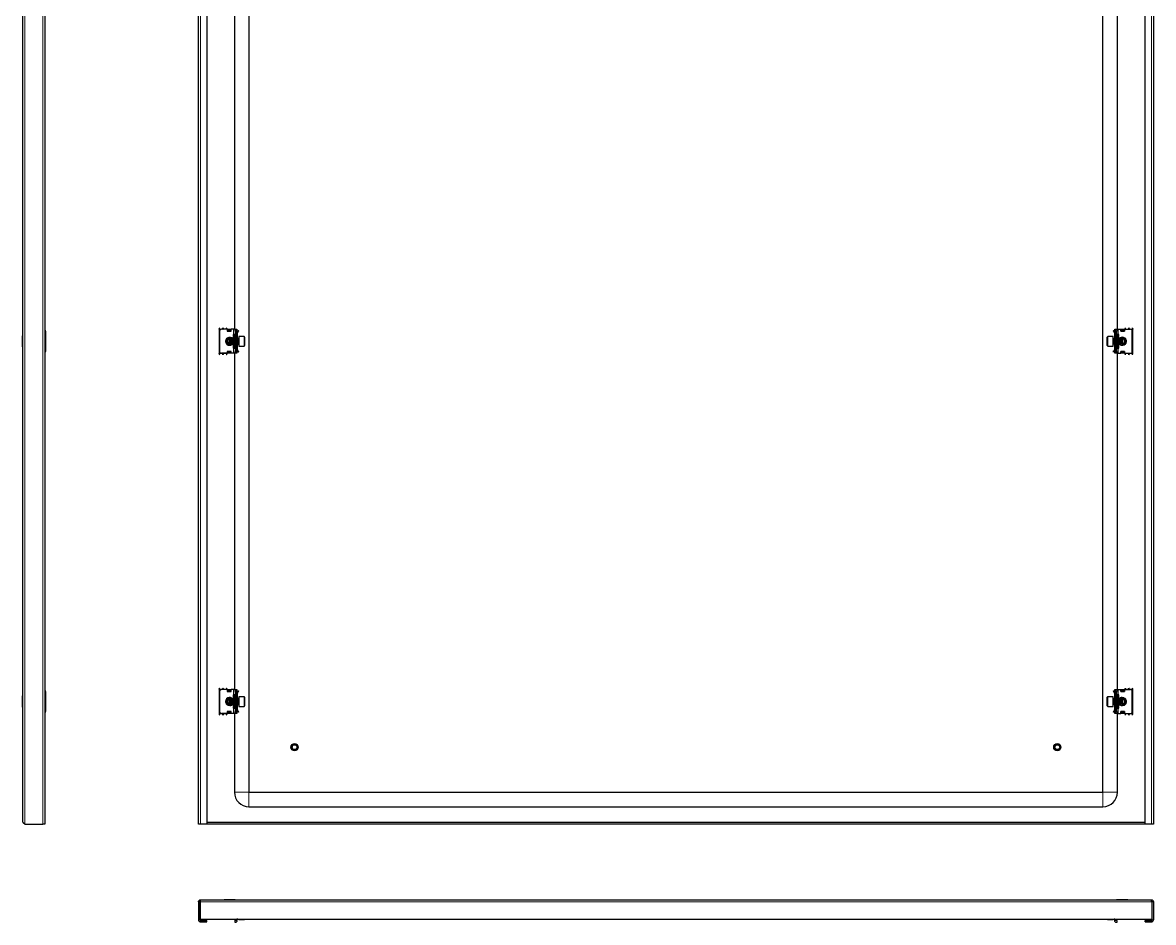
# Model space of a CAD drawing. Header units: millimetres. Extents: x -674 to 2039, y -711 to 1192.
# Drawn here: x 862 to 2039, y -681 to 255 of the extents above; entities that cross this region are included whole.
import ezdxf

# ---------------------------------------------------------------- set-up
doc = ezdxf.new("R2010")
doc.units = ezdxf.units.MM

msp = doc.modelspace()

# ---------------------------------------------------------------- linework, layer by layer
at = {"color": 7, "linetype": 'Continuous', "lineweight": 25}
for p, q in [((862.25, -576.86), (862.25, 973.94)), ((885.25, 976.04), (885.25, -578.96)), ((1045.05, -578.96), (1045.05, 976.04)), ((1053.55, 976.04), (1053.55, -578.96)), ((2030.55, -578.96), (2030.55, 976.04)), ((2039.05, 976.04), (2039.05, -578.96)), ((1097.55, 943.04), (1097.55, -545.96)), ((1986.55, -545.96), (1986.55, 943.04)), ((1082.55, 461.04), (1082.55, -63.96)), ((2001.55, -63.96), (2001.55, 461.04)), ((885.75, -65.96), (885.75, -86.96)), ((1066.55, -63.71), (1066.55, -89.21)), ((1067.05, -65.96), (1067.05, -86.96)), ((1075.05, -63.96), (1069.05, -63.96)), ((1074.55, -63.71), (1074.55, -63.96)), ((1075.05, -63.96), (1075.05, -65.96)), ((1075.25, -64.07), (1075.05, -64.07)), ((1075.05, -65.96), (1079.05, -65.96)), ((1075.25, -65.96), (1075.25, -64.07)), ((1075.3, -64.33), (1075.8, -63.98)), ((1075.8, -64.33), (1075.3, -64.69)), ((1075.3, -64.69), (1075.3, -64.33)), ((1075.3, -65.6), (1075.3, -64.69)), ((1075.3, -65.96), (1075.3, -65.6)), ((1075.8, -63.98), (1075.8, -64.33)), ((1075.8, -63.98), (1078.3, -63.98)), ((1075.8, -64.33), (1078.3, -64.33)), ((1078.3, -64.33), (1078.3, -63.98)), ((1078.3, -63.98), (1078.8, -64.33)), ((1078.8, -64.69), (1078.3, -64.33)), ((1078.8, -64.33), (1078.8, -64.69)), ((1078.8, -64.69), (1078.8, -65.6)), ((1078.8, -65.6), (1078.8, -65.96)), ((1079.05, -65.96), (1079.05, -63.96)), ((1081.55, -63.96), (1079.05, -63.96)), ((1081.05, -69.46), (1081.05, -71.46)), ((1081.55, -69.46), (1081.05, -69.46)), ((1083.05, -63.96), (1081.55, -63.96)), ((1083.05, -69.46), (1081.55, -69.46)), ((1083.05, -65.96), (1083.05, -63.96)), ((1083.05, -63.96), (1085.05, -63.96)), ((1083.05, -65.96), (1083.05, -86.96)), ((1084.05, -86.96), (1084.05, -65.96)), ((1085.05, -63.96), (1085.05, -64.22)), ((1085.05, -64.22), (1085.05, -88.69)), ((1085.05, -65.04), (1085.26, -65.25)), ((1085.55, -67.71), (1085.05, -67.71)), ((1085.55, -65.96), (1085.55, -66.42)), ((1085.55, -71.21), (1085.55, -67.71)), ((1085.64, -66.29), (1086.62, -65.32)), ((1085.99, -66.65), (1085.64, -66.29)), ((1085.99, -66.65), (1086.97, -65.67)), ((1086.62, -65.32), (1086.97, -65.67)), ((1997.49, -65.32), (1997.14, -65.67)), ((1998.12, -66.65), (1997.14, -65.67)), ((1998.47, -66.29), (1997.49, -65.32)), ((1998.12, -66.65), (1998.47, -66.29)), ((1998.55, -65.96), (1998.55, -66.35)), ((1998.55, -67.71), (1999.05, -67.71)), ((1998.55, -67.71), (1998.55, -71.21)), ((1998.85, -65.25), (1999.05, -65.04)), ((1999.05, -63.96), (2001.05, -63.96)), ((1999.05, -64.22), (1999.05, -63.96)), ((1999.05, -88.69), (1999.05, -64.22)), ((2000.05, -65.96), (2000.05, -86.96)), ((2001.05, -63.96), (2001.05, -65.96)), ((2001.05, -63.96), (2002.55, -63.96)), ((2001.05, -86.96), (2001.05, -65.96)), ((2002.55, -69.46), (2001.05, -69.46)), ((2002.55, -63.96), (2005.05, -63.96)), ((2003.05, -69.46), (2002.55, -69.46)), ((2003.05, -71.46), (2003.05, -69.46)), ((2005.05, -63.96), (2005.05, -65.96)), ((2005.05, -65.96), (2009.05, -65.96)), ((2005.3, -64.33), (2005.8, -63.98)), ((2005.8, -64.33), (2005.3, -64.69)), ((2005.3, -64.69), (2005.3, -64.33)), ((2005.3, -65.6), (2005.3, -64.69)), ((2005.3, -65.96), (2005.3, -65.6)), ((2005.8, -63.98), (2005.8, -64.33)), ((2005.8, -63.98), (2008.3, -63.98)), ((2005.8, -64.33), (2008.3, -64.33)), ((2008.3, -64.33), (2008.3, -63.98)), ((2008.3, -63.98), (2008.8, -64.33)), ((2008.8, -64.69), (2008.3, -64.33)), ((2008.8, -64.33), (2008.8, -64.69)), ((2008.8, -64.69), (2008.8, -65.6)), ((2008.8, -65.6), (2008.8, -65.96)), ((2008.85, -64.07), (2008.85, -65.96)), ((2009.05, -64.07), (2008.85, -64.07)), ((2009.05, -63.96), (2015.05, -63.96)), ((2009.05, -65.96), (2009.05, -63.96)), ((2009.55, -63.96), (2009.55, -63.71)), ((2017.05, -86.96), (2017.05, -65.96)), ((2017.55, -89.21), (2017.55, -63.71)), ((862.25, -70.67), (861.95, -70.67)), ((861.95, -78.6), (861.95, -70.67)), ((861.95, -82.24), (861.95, -78.6)), ((861.95, -82.24), (862.25, -82.24)), ((1077.36, -73.7), (1076.53, -73.89)), ((1077.61, -73.46), (1077.05, -74.01)), ((1077.05, -74.01), (1077.05, -78.72)), ((1077.05, -78.72), (1077.05, -78.9)), ((1077.05, -78.9), (1077.61, -79.46)), ((1077.67, -73.46), (1077.61, -73.46)), ((1077.61, -73.46), (1077.61, -79.23)), ((1077.61, -79.23), (1077.61, -79.46)), ((1077.61, -79.46), (1077.67, -79.46)), ((1078.05, -74.01), (1077.67, -73.46)), ((1077.67, -73.46), (1077.67, -75.31)), ((1077.67, -75.31), (1077.67, -79.46)), ((1077.67, -79.46), (1078.05, -78.9)), ((1078.22, -73.78), (1077.85, -73.71)), ((1078.44, -73.46), (1078.05, -74.01)), ((1078.05, -74.01), (1078.05, -75.52)), ((1078.05, -75.52), (1078.05, -78.9)), ((1078.05, -78.9), (1078.44, -79.46)), ((1078.67, -73.46), (1078.44, -73.46)), ((1078.44, -73.46), (1078.44, -75.31)), ((1078.44, -75.31), (1078.44, -79.46)), ((1078.44, -79.46), (1078.67, -79.46)), ((1079.05, -74.01), (1078.67, -73.46)), ((1078.67, -73.46), (1078.67, -75.31)), ((1078.67, -75.31), (1078.67, -79.46)), ((1078.67, -79.46), (1079.05, -78.9)), ((1078.88, -73.77), (1079.13, -73.9)), ((1079.13, -79.01), (1078.88, -79.15)), ((1079.44, -73.46), (1079.05, -74.01)), ((1079.05, -74.01), (1079.05, -75.52)), ((1079.05, -75.52), (1079.05, -78.9)), ((1079.05, -78.9), (1079.44, -79.46)), ((1079.67, -73.46), (1079.44, -73.46)), ((1079.44, -73.46), (1079.44, -75.31)), ((1079.44, -75.31), (1079.44, -79.46)), ((1079.44, -79.46), (1079.67, -79.46)), ((1080.05, -74.01), (1079.67, -73.46)), ((1079.67, -73.46), (1079.67, -75.31)), ((1079.67, -75.31), (1079.67, -79.46)), ((1079.67, -79.46), (1080.05, -78.9)), ((1080.44, -73.46), (1080.05, -74.01)), ((1080.05, -74.01), (1080.05, -75.52)), ((1080.05, -75.52), (1080.05, -78.9)), ((1080.05, -78.9), (1080.44, -79.46)), ((1080.67, -73.46), (1080.44, -73.46)), ((1080.44, -73.46), (1080.44, -75.31)), ((1080.44, -75.31), (1080.44, -79.46)), ((1080.44, -79.46), (1080.67, -79.46)), ((1081.05, -74.01), (1080.67, -73.46)), ((1080.67, -73.46), (1080.67, -75.31)), ((1080.67, -75.31), (1080.67, -79.46)), ((1080.67, -79.46), (1081.05, -78.9)), ((1081.05, -71.21), (1082.05, -71.21)), ((1081.05, -71.46), (1082.73, -72.42)), ((1082.55, -72.46), (1081.05, -72.46)), ((1081.05, -72.46), (1081.05, -80.46)), ((1081.05, -80.46), (1082.55, -80.46)), ((1082.73, -80.49), (1081.05, -81.46)), ((1081.05, -81.46), (1081.05, -83.46)), ((1082.05, -81.71), (1081.05, -81.71)), ((1082.05, -71.21), (1082.55, -71.21)), ((1082.55, -81.71), (1082.05, -81.71)), ((1082.55, -71.21), (1082.55, -72.32)), ((1082.55, -80.59), (1082.55, -81.71)), ((1085.55, -71.21), (1085.05, -71.21)), ((1085.44, -73.46), (1085.05, -74.01)), ((1085.05, -78.9), (1085.44, -79.46)), ((1085.05, -81.71), (1085.55, -81.71)), ((1085.67, -73.46), (1085.44, -73.46)), ((1085.44, -73.46), (1085.44, -75.31)), ((1085.44, -75.31), (1085.44, -79.46)), ((1085.44, -79.46), (1085.67, -79.46)), ((1085.55, -73.46), (1085.55, -71.21)), ((1085.55, -81.71), (1085.55, -79.46)), ((1085.55, -85.21), (1085.55, -81.71)), ((1086.05, -74.01), (1085.67, -73.46)), ((1085.67, -73.46), (1085.67, -75.31)), ((1085.67, -75.31), (1085.67, -79.46)), ((1085.67, -79.46), (1086.05, -78.9)), ((1086.44, -73.46), (1086.05, -74.01)), ((1086.05, -74.01), (1086.05, -75.52)), ((1086.05, -75.52), (1086.05, -78.9)), ((1086.05, -78.9), (1086.44, -79.46)), ((1086.8, -73.46), (1086.44, -73.46)), ((1086.44, -73.46), (1086.44, -75.31)), ((1086.44, -75.31), (1086.44, -79.46)), ((1086.44, -79.46), (1086.8, -79.46)), ((1092.45, -71.46), (1087.05, -71.46)), ((1087.05, -71.46), (1087.05, -81.08)), ((1087.05, -81.08), (1087.05, -81.46)), ((1087.05, -81.46), (1092.45, -81.46)), ((1093.05, -72.06), (1093.05, -80.52)), ((1093.05, -80.52), (1093.05, -80.86)), ((1991.05, -80.86), (1991.05, -72.06)), ((1997.05, -71.46), (1991.65, -71.46)), ((1991.65, -81.46), (1997.05, -81.46)), ((1997.05, -81.46), (1997.05, -71.46)), ((1997.67, -73.46), (1997.3, -73.46)), ((1997.3, -79.46), (1997.67, -79.46)), ((1998.05, -74.01), (1997.67, -73.46)), ((1997.67, -75.31), (1997.67, -73.46)), ((1997.67, -79.46), (1997.67, -75.31)), ((1997.67, -79.46), (1998.05, -78.9)), ((1998.44, -73.46), (1998.05, -74.01)), ((1998.05, -75.52), (1998.05, -74.01)), ((1998.05, -78.9), (1998.05, -75.52)), ((1998.05, -78.9), (1998.44, -79.46)), ((1998.67, -73.46), (1998.44, -73.46)), ((1998.44, -75.31), (1998.44, -73.46)), ((1998.44, -79.46), (1998.44, -75.31)), ((1998.44, -79.46), (1998.67, -79.46)), ((1999.05, -71.21), (1998.55, -71.21)), ((1998.55, -71.21), (1998.55, -73.46)), ((1998.55, -79.46), (1998.55, -81.71)), ((1998.55, -81.71), (1998.55, -85.21)), ((1998.55, -81.71), (1999.05, -81.71)), ((1999.05, -74.01), (1998.67, -73.46)), ((1998.67, -75.31), (1998.67, -73.46)), ((1998.67, -79.46), (1998.67, -75.31)), ((1998.67, -79.46), (1999.05, -78.9)), ((2001.38, -72.42), (2003.05, -71.46)), ((2003.05, -81.46), (2001.38, -80.49)), ((2001.55, -72.32), (2001.55, -71.21)), ((2001.55, -71.21), (2002.05, -71.21)), ((2003.05, -72.46), (2001.55, -72.46)), ((2001.55, -80.46), (2003.05, -80.46)), ((2001.55, -81.71), (2001.55, -80.59)), ((2002.05, -81.71), (2001.55, -81.71)), ((2002.05, -71.21), (2003.05, -71.21)), ((2003.05, -81.71), (2002.05, -81.71)), ((2003.05, -80.46), (2003.05, -72.46)), ((2003.44, -73.46), (2003.05, -74.01)), ((2003.05, -78.9), (2003.44, -79.46)), ((2003.05, -83.46), (2003.05, -81.46)), ((2003.67, -73.46), (2003.44, -73.46)), ((2003.44, -75.31), (2003.44, -73.46)), ((2003.44, -79.46), (2003.44, -75.31)), ((2003.44, -79.46), (2003.67, -79.46)), ((2004.05, -74.01), (2003.67, -73.46)), ((2003.67, -75.31), (2003.67, -73.46)), ((2003.67, -79.46), (2003.67, -75.31)), ((2003.67, -79.46), (2004.05, -78.9)), ((2004.44, -73.46), (2004.05, -74.01)), ((2004.05, -75.52), (2004.05, -74.01)), ((2004.05, -78.9), (2004.05, -75.52)), ((2004.05, -78.9), (2004.44, -79.46)), ((2004.67, -73.46), (2004.44, -73.46)), ((2004.44, -75.31), (2004.44, -73.46)), ((2004.44, -79.46), (2004.44, -75.31)), ((2004.44, -79.46), (2004.67, -79.46)), ((2005.05, -74.01), (2004.67, -73.46)), ((2004.67, -75.31), (2004.67, -73.46)), ((2004.67, -79.46), (2004.67, -75.31)), ((2004.67, -79.46), (2005.05, -78.9)), ((2004.98, -73.9), (2005.23, -73.77)), ((2005.23, -79.15), (2004.98, -79.01)), ((2005.44, -73.46), (2005.05, -74.01)), ((2005.05, -75.52), (2005.05, -74.01)), ((2005.05, -78.9), (2005.05, -75.52)), ((2005.05, -78.9), (2005.44, -79.46)), ((2005.67, -73.46), (2005.44, -73.46)), ((2005.44, -75.31), (2005.44, -73.46)), ((2005.44, -79.46), (2005.44, -75.31)), ((2005.44, -79.46), (2005.67, -79.46)), ((2006.05, -74.01), (2005.67, -73.46)), ((2005.67, -75.31), (2005.67, -73.46)), ((2005.67, -79.46), (2005.67, -75.31)), ((2005.67, -79.46), (2006.05, -78.9)), ((2006.26, -73.71), (2005.89, -73.78)), ((2006.44, -73.46), (2006.05, -74.01)), ((2006.05, -75.52), (2006.05, -74.01)), ((2006.05, -78.9), (2006.05, -75.52)), ((2006.05, -78.9), (2006.44, -79.46)), ((2006.5, -73.46), (2006.44, -73.46)), ((2006.44, -75.31), (2006.44, -73.46)), ((2006.44, -79.46), (2006.44, -75.31)), ((2006.44, -79.46), (2006.5, -79.46)), ((2007.05, -74.01), (2006.5, -73.46)), ((2006.5, -79.46), (2006.5, -73.46)), ((2006.5, -79.46), (2007.05, -78.9)), ((2007.58, -73.89), (2006.75, -73.7)), ((2007.05, -78.9), (2007.05, -74.01)), ((1075.05, -88.96), (1069.05, -88.96)), ((1074.55, -88.96), (1074.55, -89.21)), ((1075.05, -86.96), (1075.05, -88.96)), ((1079.05, -86.96), (1075.05, -86.96)), ((1075.05, -88.84), (1075.25, -88.84)), ((1075.25, -88.84), (1075.25, -86.96)), ((1075.3, -87.31), (1075.3, -86.96)), ((1075.3, -88.22), (1075.3, -87.31)), ((1075.3, -88.22), (1075.8, -88.58)), ((1075.3, -88.58), (1075.3, -88.22)), ((1075.8, -88.93), (1075.3, -88.58)), ((1078.3, -88.58), (1075.8, -88.58)), ((1075.8, -88.58), (1075.8, -88.93)), ((1078.3, -88.93), (1075.8, -88.93)), ((1078.3, -88.58), (1078.8, -88.22)), ((1078.3, -88.93), (1078.3, -88.58)), ((1078.8, -88.58), (1078.3, -88.93)), ((1078.8, -86.96), (1078.8, -87.31)), ((1078.8, -87.31), (1078.8, -88.22)), ((1078.8, -88.22), (1078.8, -88.58)), ((1079.05, -88.96), (1079.05, -86.96)), ((1081.55, -88.96), (1079.05, -88.96)), ((1081.05, -83.46), (1081.55, -83.46)), ((1081.55, -83.46), (1083.05, -83.46)), ((1083.05, -88.96), (1081.55, -88.96)), ((1082.55, -88.96), (1082.55, -438.96)), ((1083.05, -88.96), (1083.05, -86.96)), ((1085.05, -88.96), (1083.05, -88.96)), ((1085.55, -85.21), (1085.05, -85.21)), ((1085.26, -87.66), (1085.05, -87.87)), ((1085.05, -88.69), (1085.05, -88.96)), ((1085.55, -86.96), (1085.55, -86.56)), ((1085.99, -86.27), (1085.64, -86.62)), ((1085.64, -86.62), (1086.62, -87.6)), ((1085.99, -86.27), (1086.97, -87.24)), ((1086.62, -87.6), (1086.97, -87.24)), ((1998.12, -86.27), (1997.14, -87.24)), ((1997.49, -87.6), (1997.14, -87.24)), ((1998.47, -86.62), (1997.49, -87.6)), ((1998.12, -86.27), (1998.47, -86.62)), ((1998.55, -85.21), (1999.05, -85.21)), ((1998.55, -86.96), (1998.55, -86.5)), ((1999.05, -87.87), (1998.85, -87.66)), ((1999.05, -88.96), (1999.05, -88.69)), ((2001.05, -88.96), (1999.05, -88.96)), ((2001.05, -83.46), (2002.55, -83.46)), ((2001.05, -86.96), (2001.05, -88.96)), ((2001.05, -88.96), (2002.55, -88.96)), ((2001.55, -438.96), (2001.55, -88.96)), ((2002.55, -83.46), (2003.05, -83.46)), ((2002.55, -88.96), (2005.05, -88.96)), ((2005.05, -86.96), (2005.05, -88.96)), ((2009.05, -86.96), (2005.05, -86.96)), ((2005.3, -87.31), (2005.3, -86.96)), ((2005.3, -88.22), (2005.3, -87.31)), ((2005.3, -88.22), (2005.8, -88.58)), ((2005.3, -88.58), (2005.3, -88.22)), ((2005.8, -88.93), (2005.3, -88.58)), ((2008.3, -88.58), (2005.8, -88.58)), ((2005.8, -88.58), (2005.8, -88.93)), ((2008.3, -88.93), (2005.8, -88.93)), ((2008.3, -88.58), (2008.8, -88.22)), ((2008.3, -88.93), (2008.3, -88.58)), ((2008.8, -88.58), (2008.3, -88.93)), ((2008.8, -86.96), (2008.8, -87.31)), ((2008.8, -87.31), (2008.8, -88.22)), ((2008.8, -88.22), (2008.8, -88.58)), ((2008.85, -86.96), (2008.85, -88.84)), ((2008.85, -88.84), (2009.05, -88.84)), ((2009.05, -88.96), (2009.05, -86.96)), ((2009.05, -88.96), (2015.05, -88.96)), ((2009.55, -89.21), (2009.55, -88.96)), ((862.25, -445.67), (861.95, -445.67)), ((861.95, -453.6), (861.95, -445.67)), ((885.75, -440.96), (885.75, -461.96)), ((1066.55, -438.71), (1066.55, -464.21)), ((1067.05, -440.96), (1067.05, -461.96)), ((1075.05, -438.96), (1069.05, -438.96)), ((1074.55, -438.71), (1074.55, -438.96)), ((1075.05, -438.96), (1075.05, -440.96)), ((1075.25, -439.07), (1075.05, -439.07)), ((1075.05, -440.96), (1079.05, -440.96)), ((1075.25, -440.96), (1075.25, -439.07)), ((1075.3, -439.33), (1075.8, -438.98)), ((1075.8, -439.33), (1075.3, -439.69)), ((1075.3, -439.69), (1075.3, -439.33)), ((1075.3, -440.6), (1075.3, -439.69)), ((1075.3, -440.96), (1075.3, -440.6)), ((1075.8, -438.98), (1075.8, -439.33)), ((1075.8, -438.98), (1078.3, -438.98)), ((1075.8, -439.33), (1078.3, -439.33)), ((1078.3, -439.33), (1078.3, -438.98)), ((1078.3, -438.98), (1078.8, -439.33)), ((1078.8, -439.69), (1078.3, -439.33)), ((1078.8, -439.33), (1078.8, -439.69)), ((1078.8, -439.69), (1078.8, -440.6)), ((1078.8, -440.6), (1078.8, -440.96)), ((1079.05, -440.96), (1079.05, -438.96)), ((1081.55, -438.96), (1079.05, -438.96)), ((1081.05, -444.46), (1081.05, -446.46)), ((1081.55, -444.46), (1081.05, -444.46)), ((1081.05, -446.21), (1082.05, -446.21)), ((1081.05, -446.46), (1082.73, -447.42)), ((1083.05, -438.96), (1081.55, -438.96)), ((1083.05, -444.46), (1081.55, -444.46)), ((1082.05, -446.21), (1082.55, -446.21)), ((1082.55, -446.21), (1082.55, -447.32)), ((1083.05, -440.96), (1083.05, -438.96)), ((1083.05, -438.96), (1085.05, -438.96)), ((1083.05, -440.96), (1083.05, -461.96)), ((1084.05, -461.96), (1084.05, -440.96)), ((1085.05, -438.96), (1085.05, -439.22)), ((1085.05, -439.22), (1085.05, -463.69)), ((1085.05, -440.04), (1085.26, -440.25)), ((1085.55, -442.71), (1085.05, -442.71)), ((1085.55, -446.21), (1085.05, -446.21)), ((1085.55, -440.96), (1085.55, -441.42)), ((1085.55, -446.21), (1085.55, -442.71)), ((1085.55, -448.46), (1085.55, -446.21)), ((1085.64, -441.29), (1086.62, -440.32)), ((1085.99, -441.65), (1085.64, -441.29)), ((1085.99, -441.65), (1086.97, -440.67)), ((1086.62, -440.32), (1086.97, -440.67)), ((1092.45, -446.46), (1087.05, -446.46)), ((1087.05, -446.46), (1087.05, -456.08)), ((1093.05, -447.06), (1093.05, -455.52)), ((1991.05, -455.86), (1991.05, -447.06)), ((1997.05, -446.46), (1991.65, -446.46)), ((1997.05, -456.46), (1997.05, -446.46)), ((1997.49, -440.32), (1997.14, -440.67)), ((1998.12, -441.65), (1997.14, -440.67)), ((1998.47, -441.29), (1997.49, -440.32)), ((1998.12, -441.65), (1998.47, -441.29)), ((1998.55, -440.96), (1998.55, -441.35)), ((1998.55, -442.71), (1999.05, -442.71)), ((1998.55, -442.71), (1998.55, -446.21)), ((1999.05, -446.21), (1998.55, -446.21)), ((1998.55, -446.21), (1998.55, -448.46)), ((1998.85, -440.25), (1999.05, -440.04)), ((1999.05, -438.96), (2001.05, -438.96)), ((1999.05, -439.22), (1999.05, -438.96)), ((1999.05, -463.69), (1999.05, -439.22)), ((2000.05, -440.96), (2000.05, -461.96)), ((2001.05, -438.96), (2001.05, -440.96)), ((2001.05, -438.96), (2002.55, -438.96)), ((2001.05, -461.96), (2001.05, -440.96)), ((2002.55, -444.46), (2001.05, -444.46)), ((2001.38, -447.42), (2003.05, -446.46)), ((2001.55, -447.32), (2001.55, -446.21)), ((2001.55, -446.21), (2002.05, -446.21)), ((2002.05, -446.21), (2003.05, -446.21)), ((2002.55, -438.96), (2005.05, -438.96)), ((2003.05, -444.46), (2002.55, -444.46)), ((2003.05, -446.46), (2003.05, -444.46)), ((2005.05, -438.96), (2005.05, -440.96)), ((2005.05, -440.96), (2009.05, -440.96)), ((2005.3, -439.33), (2005.8, -438.98)), ((2005.8, -439.33), (2005.3, -439.69)), ((2005.3, -439.69), (2005.3, -439.33)), ((2005.3, -440.6), (2005.3, -439.69)), ((2005.3, -440.96), (2005.3, -440.6)), ((2005.8, -438.98), (2005.8, -439.33)), ((2005.8, -438.98), (2008.3, -438.98)), ((2005.8, -439.33), (2008.3, -439.33)), ((2008.3, -439.33), (2008.3, -438.98)), ((2008.3, -438.98), (2008.8, -439.33)), ((2008.8, -439.69), (2008.3, -439.33)), ((2008.8, -439.33), (2008.8, -439.69)), ((2008.8, -439.69), (2008.8, -440.6)), ((2008.8, -440.6), (2008.8, -440.96)), ((2008.85, -439.07), (2008.85, -440.96)), ((2009.05, -439.07), (2008.85, -439.07)), ((2009.05, -440.96), (2009.05, -438.96)), ((2009.05, -438.96), (2015.05, -438.96)), ((2009.55, -438.96), (2009.55, -438.71)), ((2017.05, -461.96), (2017.05, -440.96)), ((2017.55, -464.21), (2017.55, -438.71)), ((861.95, -457.24), (861.95, -453.6)), ((861.95, -457.24), (862.25, -457.24)), ((1077.36, -448.7), (1076.53, -448.89)), ((1077.61, -448.46), (1077.05, -449.01)), ((1077.05, -449.01), (1077.05, -453.72)), ((1077.05, -453.72), (1077.05, -453.9)), ((1077.05, -453.9), (1077.61, -454.46)), ((1077.67, -448.46), (1077.61, -448.46)), ((1077.61, -448.46), (1077.61, -454.23)), ((1077.61, -454.23), (1077.61, -454.46)), ((1077.61, -454.46), (1077.67, -454.46)), ((1078.05, -449.01), (1077.67, -448.46)), ((1077.67, -448.46), (1077.67, -450.31)), ((1077.67, -450.31), (1077.67, -454.46)), ((1077.67, -454.46), (1078.05, -453.9)), ((1078.22, -448.78), (1077.85, -448.71)), ((1078.44, -448.46), (1078.05, -449.01)), ((1078.05, -449.01), (1078.05, -450.52)), ((1078.05, -450.52), (1078.05, -453.9)), ((1078.05, -453.9), (1078.44, -454.46)), ((1078.67, -448.46), (1078.44, -448.46)), ((1078.44, -448.46), (1078.44, -450.31)), ((1078.44, -450.31), (1078.44, -454.46)), ((1078.44, -454.46), (1078.67, -454.46)), ((1079.05, -449.01), (1078.67, -448.46)), ((1078.67, -448.46), (1078.67, -450.31)), ((1078.67, -450.31), (1078.67, -454.46)), ((1078.67, -454.46), (1079.05, -453.9)), ((1078.88, -448.77), (1079.13, -448.9)), ((1079.13, -454.01), (1078.88, -454.15)), ((1079.44, -448.46), (1079.05, -449.01)), ((1079.05, -449.01), (1079.05, -450.52)), ((1079.05, -450.52), (1079.05, -453.9)), ((1079.05, -453.9), (1079.44, -454.46)), ((1079.67, -448.46), (1079.44, -448.46)), ((1079.44, -448.46), (1079.44, -450.31)), ((1079.44, -450.31), (1079.44, -454.46)), ((1079.44, -454.46), (1079.67, -454.46)), ((1080.05, -449.01), (1079.67, -448.46)), ((1079.67, -448.46), (1079.67, -450.31)), ((1079.67, -450.31), (1079.67, -454.46)), ((1079.67, -454.46), (1080.05, -453.9)), ((1080.44, -448.46), (1080.05, -449.01)), ((1080.05, -449.01), (1080.05, -450.52)), ((1080.05, -450.52), (1080.05, -453.9)), ((1080.05, -453.9), (1080.44, -454.46)), ((1080.67, -448.46), (1080.44, -448.46)), ((1080.44, -448.46), (1080.44, -450.31)), ((1080.44, -450.31), (1080.44, -454.46)), ((1080.44, -454.46), (1080.67, -454.46)), ((1081.05, -449.01), (1080.67, -448.46)), ((1080.67, -448.46), (1080.67, -450.31)), ((1080.67, -450.31), (1080.67, -454.46)), ((1080.67, -454.46), (1081.05, -453.9)), ((1082.55, -447.46), (1081.05, -447.46)), ((1081.05, -447.46), (1081.05, -455.46)), ((1081.05, -455.46), (1082.55, -455.46)), ((1082.73, -455.49), (1081.05, -456.46)), ((1081.05, -456.46), (1081.05, -458.46)), ((1082.05, -456.71), (1081.05, -456.71)), ((1081.05, -458.46), (1081.55, -458.46)), ((1081.55, -458.46), (1083.05, -458.46)), ((1082.55, -456.71), (1082.05, -456.71)), ((1082.55, -455.59), (1082.55, -456.71)), ((1085.44, -448.46), (1085.05, -449.01)), ((1085.05, -453.9), (1085.44, -454.46)), ((1085.05, -456.71), (1085.55, -456.71)), ((1085.67, -448.46), (1085.44, -448.46)), ((1085.44, -448.46), (1085.44, -450.31)), ((1085.44, -450.31), (1085.44, -454.46)), ((1085.44, -454.46), (1085.67, -454.46)), ((1085.55, -456.71), (1085.55, -454.46)), ((1085.55, -460.21), (1085.55, -456.71)), ((1086.05, -449.01), (1085.67, -448.46)), ((1085.67, -448.46), (1085.67, -450.31)), ((1085.67, -450.31), (1085.67, -454.46)), ((1085.67, -454.46), (1086.05, -453.9)), ((1086.44, -448.46), (1086.05, -449.01)), ((1086.05, -449.01), (1086.05, -450.52)), ((1086.05, -450.52), (1086.05, -453.9)), ((1086.05, -453.9), (1086.44, -454.46)), ((1086.8, -448.46), (1086.44, -448.46)), ((1086.44, -448.46), (1086.44, -450.31)), ((1086.44, -450.31), (1086.44, -454.46)), ((1086.44, -454.46), (1086.8, -454.46)), ((1087.05, -456.08), (1087.05, -456.46)), ((1087.05, -456.46), (1092.45, -456.46)), ((1093.05, -455.52), (1093.05, -455.86)), ((1991.65, -456.46), (1997.05, -456.46)), ((1997.67, -448.46), (1997.3, -448.46)), ((1997.3, -454.46), (1997.67, -454.46)), ((1998.05, -449.01), (1997.67, -448.46)), ((1997.67, -450.31), (1997.67, -448.46)), ((1997.67, -454.46), (1997.67, -450.31)), ((1997.67, -454.46), (1998.05, -453.9)), ((1998.44, -448.46), (1998.05, -449.01)), ((1998.05, -450.52), (1998.05, -449.01)), ((1998.05, -453.9), (1998.05, -450.52)), ((1998.05, -453.9), (1998.44, -454.46)), ((1998.67, -448.46), (1998.44, -448.46)), ((1998.44, -450.31), (1998.44, -448.46)), ((1998.44, -454.46), (1998.44, -450.31)), ((1998.44, -454.46), (1998.67, -454.46)), ((1998.55, -454.46), (1998.55, -456.71)), ((1998.55, -456.71), (1998.55, -460.21)), ((1998.55, -456.71), (1999.05, -456.71)), ((1999.05, -449.01), (1998.67, -448.46)), ((1998.67, -450.31), (1998.67, -448.46)), ((1998.67, -454.46), (1998.67, -450.31)), ((1998.67, -454.46), (1999.05, -453.9)), ((2001.05, -458.46), (2002.55, -458.46)), ((2003.05, -456.46), (2001.38, -455.49)), ((2003.05, -447.46), (2001.55, -447.46)), ((2001.55, -455.46), (2003.05, -455.46)), ((2001.55, -456.71), (2001.55, -455.59)), ((2002.05, -456.71), (2001.55, -456.71)), ((2003.05, -456.71), (2002.05, -456.71)), ((2002.55, -458.46), (2003.05, -458.46)), ((2003.05, -455.46), (2003.05, -447.46)), ((2003.44, -448.46), (2003.05, -449.01)), ((2003.05, -453.9), (2003.44, -454.46)), ((2003.05, -458.46), (2003.05, -456.46)), ((2003.67, -448.46), (2003.44, -448.46)), ((2003.44, -450.31), (2003.44, -448.46)), ((2003.44, -454.46), (2003.44, -450.31)), ((2003.44, -454.46), (2003.67, -454.46)), ((2004.05, -449.01), (2003.67, -448.46)), ((2003.67, -450.31), (2003.67, -448.46)), ((2003.67, -454.46), (2003.67, -450.31)), ((2003.67, -454.46), (2004.05, -453.9)), ((2004.44, -448.46), (2004.05, -449.01)), ((2004.05, -450.52), (2004.05, -449.01)), ((2004.05, -453.9), (2004.05, -450.52)), ((2004.05, -453.9), (2004.44, -454.46)), ((2004.67, -448.46), (2004.44, -448.46)), ((2004.44, -450.31), (2004.44, -448.46)), ((2004.44, -454.46), (2004.44, -450.31)), ((2004.44, -454.46), (2004.67, -454.46)), ((2005.05, -449.01), (2004.67, -448.46)), ((2004.67, -450.31), (2004.67, -448.46)), ((2004.67, -454.46), (2004.67, -450.31)), ((2004.67, -454.46), (2005.05, -453.9)), ((2004.98, -448.9), (2005.23, -448.77)), ((2005.23, -454.15), (2004.98, -454.01)), ((2005.44, -448.46), (2005.05, -449.01)), ((2005.05, -450.52), (2005.05, -449.01)), ((2005.05, -453.9), (2005.05, -450.52)), ((2005.05, -453.9), (2005.44, -454.46)), ((2005.67, -448.46), (2005.44, -448.46)), ((2005.44, -450.31), (2005.44, -448.46)), ((2005.44, -454.46), (2005.44, -450.31)), ((2005.44, -454.46), (2005.67, -454.46)), ((2006.05, -449.01), (2005.67, -448.46)), ((2005.67, -450.31), (2005.67, -448.46)), ((2005.67, -454.46), (2005.67, -450.31)), ((2005.67, -454.46), (2006.05, -453.9)), ((2006.26, -448.71), (2005.89, -448.78)), ((2006.44, -448.46), (2006.05, -449.01)), ((2006.05, -450.52), (2006.05, -449.01)), ((2006.05, -453.9), (2006.05, -450.52)), ((2006.05, -453.9), (2006.44, -454.46)), ((2006.5, -448.46), (2006.44, -448.46)), ((2006.44, -450.31), (2006.44, -448.46)), ((2006.44, -454.46), (2006.44, -450.31)), ((2006.44, -454.46), (2006.5, -454.46)), ((2007.05, -449.01), (2006.5, -448.46)), ((2006.5, -454.46), (2006.5, -448.46)), ((2006.5, -454.46), (2007.05, -453.9)), ((2007.58, -448.89), (2006.75, -448.7)), ((2007.05, -453.9), (2007.05, -449.01)), ((1075.05, -463.96), (1069.05, -463.96)), ((1074.55, -463.96), (1074.55, -464.21)), ((1075.05, -461.96), (1075.05, -463.96)), ((1079.05, -461.96), (1075.05, -461.96)), ((1075.05, -463.84), (1075.25, -463.84)), ((1075.25, -463.84), (1075.25, -461.96)), ((1075.3, -462.31), (1075.3, -461.96)), ((1075.3, -463.22), (1075.3, -462.31)), ((1075.3, -463.22), (1075.8, -463.58)), ((1075.3, -463.58), (1075.3, -463.22)), ((1075.8, -463.93), (1075.3, -463.58)), ((1078.3, -463.58), (1075.8, -463.58)), ((1075.8, -463.58), (1075.8, -463.93)), ((1078.3, -463.93), (1075.8, -463.93)), ((1078.3, -463.58), (1078.8, -463.22)), ((1078.3, -463.93), (1078.3, -463.58)), ((1078.8, -463.58), (1078.3, -463.93)), ((1078.8, -461.96), (1078.8, -462.31)), ((1078.8, -462.31), (1078.8, -463.22)), ((1078.8, -463.22), (1078.8, -463.58)), ((1079.05, -463.96), (1079.05, -461.96)), ((1081.55, -463.96), (1079.05, -463.96)), ((1083.05, -463.96), (1081.55, -463.96)), ((1082.55, -463.96), (1082.55, -545.96)), ((1083.05, -463.96), (1083.05, -461.96)), ((1085.05, -463.96), (1083.05, -463.96)), ((1085.55, -460.21), (1085.05, -460.21)), ((1085.26, -462.66), (1085.05, -462.87)), ((1085.05, -463.69), (1085.05, -463.96)), ((1085.55, -461.96), (1085.55, -461.56)), ((1085.99, -461.27), (1085.64, -461.62)), ((1085.64, -461.62), (1086.62, -462.6)), ((1085.99, -461.27), (1086.97, -462.24)), ((1086.62, -462.6), (1086.97, -462.24)), ((1998.12, -461.27), (1997.14, -462.24)), ((1997.49, -462.6), (1997.14, -462.24)), ((1998.47, -461.62), (1997.49, -462.6)), ((1998.12, -461.27), (1998.47, -461.62)), ((1998.55, -460.21), (1999.05, -460.21)), ((1998.55, -461.96), (1998.55, -461.5)), ((1999.05, -462.87), (1998.85, -462.66)), ((1999.05, -463.96), (1999.05, -463.69)), ((2001.05, -463.96), (1999.05, -463.96)), ((2001.05, -461.96), (2001.05, -463.96)), ((2001.05, -463.96), (2002.55, -463.96)), ((2001.55, -545.96), (2001.55, -463.96)), ((2002.55, -463.96), (2005.05, -463.96)), ((2009.05, -461.96), (2005.05, -461.96)), ((2005.05, -461.96), (2005.05, -463.96)), ((2005.3, -462.31), (2005.3, -461.96)), ((2005.3, -463.22), (2005.3, -462.31)), ((2005.3, -463.58), (2005.3, -463.22)), ((2005.3, -463.22), (2005.8, -463.58)), ((2005.8, -463.93), (2005.3, -463.58)), ((2005.8, -463.58), (2005.8, -463.93)), ((2008.3, -463.58), (2005.8, -463.58)), ((2008.3, -463.93), (2005.8, -463.93)), ((2008.3, -463.58), (2008.8, -463.22)), ((2008.3, -463.93), (2008.3, -463.58)), ((2008.8, -463.58), (2008.3, -463.93)), ((2008.8, -461.96), (2008.8, -462.31)), ((2008.8, -462.31), (2008.8, -463.22)), ((2008.8, -463.22), (2008.8, -463.58)), ((2008.85, -461.96), (2008.85, -463.84)), ((2008.85, -463.84), (2009.05, -463.84)), ((2009.05, -463.96), (2009.05, -461.96)), ((2009.05, -463.96), (2015.05, -463.96)), ((2009.55, -464.21), (2009.55, -463.96)), ((1097.55, -545.96), (1986.55, -545.96)), ((1097.55, -560.96), (1986.55, -560.96)), ((864.35, -578.96), (883.15, -578.96)), ((885.25, -578.96), (883.15, -578.96)), ((1047.15, -578.96), (1045.05, -578.96)), ((1053.55, -578.96), (1047.15, -578.96)), ((2030.55, -577.46), (1053.55, -577.46)), ((2030.55, -578.96), (1053.55, -578.96)), ((2036.95, -578.96), (2030.55, -578.96)), ((2039.05, -578.96), (2036.95, -578.96)), ((1047.15, -657.85), (2036.95, -657.85)), ((1071.77, -657.55), (1071.77, -657.85)), ((1071.77, -657.55), (1083.34, -657.55)), ((1083.34, -657.85), (1083.34, -657.55)), ((2000.77, -657.55), (2000.77, -657.85)), ((2000.77, -657.55), (2011.93, -657.55)), ((2011.93, -657.55), (2012.34, -657.55)), ((2012.34, -657.85), (2012.34, -657.55)), ((1046.55, -659.95), (1045.05, -659.95)), ((1045.05, -659.95), (1045.05, -678.75)), ((1046.55, -659.95), (1046.55, -678.75)), ((1046.75, -659.95), (1046.81, -659.49)), ((1046.75, -659.95), (1046.75, -677.85)), ((2037.35, -659.95), (2037.35, -677.85)), ((2039.05, -659.95), (2037.55, -659.95)), ((2037.55, -659.95), (2037.55, -678.75)), ((2039.05, -659.95), (2039.05, -678.75)), ((1046.75, -677.85), (2037.35, -677.85)), ((1047.15, -679.35), (1053.55, -679.35)), ((1047.15, -680.85), (1053.55, -680.85)), ((1053.55, -680.85), (1053.55, -679.35)), ((1083.05, -679.35), (1083.05, -677.85)), ((1083.05, -681.35), (1083.05, -679.35)), ((1084.05, -681.35), (1083.05, -681.35)), ((1084.05, -681.35), (1085.05, -680.35)), ((1085.05, -679.35), (1085.05, -677.85)), ((1085.55, -678.35), (1085.05, -678.35)), ((1085.05, -679.35), (1085.05, -680.35)), ((1087.05, -677.85), (1087.05, -678.35)), ((1087.05, -678.35), (1092.45, -678.35)), ((1991.65, -678.35), (1997.05, -678.35)), ((1997.05, -678.35), (1997.05, -677.85)), ((1998.55, -678.35), (1999.05, -678.35)), ((1999.05, -679.35), (1999.05, -677.85)), ((1999.05, -680.35), (1999.05, -679.35)), ((1999.05, -680.35), (2000.05, -681.35)), ((2001.05, -681.35), (2000.05, -681.35)), ((2001.05, -679.35), (2001.05, -677.85)), ((2001.05, -679.35), (2001.05, -681.35)), ((2030.55, -680.85), (2030.55, -679.35)), ((2030.55, -679.35), (2036.95, -679.35)), ((2030.55, -680.85), (2036.95, -680.85))]:
    msp.add_line(p, q, dxfattribs=at)
at = {"color": 8, "linetype": 'Continuous', "lineweight": 18}
for p, q in [((864.35, -578.96), (864.35, 976.04)), ((883.15, -578.96), (883.15, 976.04)), ((1047.15, 976.04), (1047.15, -578.96)), ((2036.95, 976.04), (2036.95, -578.96)), ((1066.55, -63.71), (1070.55, -63.71)), ((1070.55, -63.71), (1074.55, -63.71)), ((1078.8, -65.6), (1075.3, -65.6)), ((1081.55, -63.96), (1081.55, -69.46)), ((1082.05, -69.46), (1082.05, -71.21)), ((1084.05, -65.96), (1083.05, -65.96)), ((1085.05, -65.46), (1085.26, -65.25)), ((1085.05, -65.96), (1085.55, -65.96)), ((1999.05, -65.96), (1998.55, -65.96)), ((1999.05, -65.46), (1998.85, -65.25)), ((2001.05, -65.96), (2000.05, -65.96)), ((2002.05, -71.21), (2002.05, -69.46)), ((2002.55, -69.46), (2002.55, -63.96)), ((2008.8, -65.6), (2005.3, -65.6)), ((2009.55, -63.71), (2013.55, -63.71)), ((2017.55, -63.71), (2013.55, -63.71)), ((1082.05, -81.71), (1082.05, -83.46)), ((1082.55, -80.46), (1082.55, -72.46)), ((1086.8, -79.46), (1086.8, -73.46)), ((1092.45, -81.08), (1092.45, -71.46)), ((1092.45, -81.46), (1092.45, -81.08)), ((1991.65, -71.46), (1991.65, -81.46)), ((1997.3, -73.46), (1997.3, -79.23)), ((1997.3, -79.23), (1997.3, -79.46)), ((2001.55, -72.46), (2001.55, -80.46)), ((2002.05, -83.46), (2002.05, -81.71)), ((1066.55, -89.21), (1070.55, -89.21)), ((1074.55, -89.21), (1070.55, -89.21)), ((1075.3, -87.31), (1078.8, -87.31)), ((1081.55, -83.46), (1081.55, -88.96)), ((1083.05, -86.96), (1084.05, -86.96)), ((1085.05, -86.96), (1085.55, -86.96)), ((1085.05, -87.46), (1085.26, -87.66)), ((1999.05, -86.96), (1998.55, -86.96)), ((1999.05, -87.46), (1998.85, -87.66)), ((2000.05, -86.96), (2001.05, -86.96)), ((2002.55, -88.96), (2002.55, -83.46)), ((2005.3, -87.31), (2008.8, -87.31)), ((2013.55, -89.21), (2009.55, -89.21)), ((2017.55, -89.21), (2013.55, -89.21)), ((1066.55, -438.71), (1070.55, -438.71)), ((1070.55, -438.71), (1074.55, -438.71)), ((1078.8, -440.6), (1075.3, -440.6)), ((1081.55, -438.96), (1081.55, -444.46)), ((1082.05, -444.46), (1082.05, -446.21)), ((1084.05, -440.96), (1083.05, -440.96)), ((1085.05, -440.46), (1085.26, -440.25)), ((1085.05, -440.96), (1085.55, -440.96)), ((1092.45, -456.08), (1092.45, -446.46)), ((1991.65, -446.46), (1991.65, -456.46)), ((1999.05, -440.96), (1998.55, -440.96)), ((1999.05, -440.46), (1998.85, -440.25)), ((2001.05, -440.96), (2000.05, -440.96)), ((2002.05, -446.21), (2002.05, -444.46)), ((2002.55, -444.46), (2002.55, -438.96)), ((2008.8, -440.6), (2005.3, -440.6)), ((2009.55, -438.71), (2013.55, -438.71)), ((2017.55, -438.71), (2013.55, -438.71)), ((1081.55, -458.46), (1081.55, -463.96)), ((1082.05, -456.71), (1082.05, -458.46)), ((1082.55, -455.46), (1082.55, -447.46)), ((1086.8, -454.46), (1086.8, -448.46)), ((1092.45, -456.46), (1092.45, -456.08)), ((1997.3, -448.46), (1997.3, -454.23)), ((1997.3, -454.23), (1997.3, -454.46)), ((2001.55, -447.46), (2001.55, -455.46)), ((2002.05, -458.46), (2002.05, -456.71)), ((2002.55, -463.96), (2002.55, -458.46)), ((1066.55, -464.21), (1070.55, -464.21)), ((1074.55, -464.21), (1070.55, -464.21)), ((1075.3, -462.31), (1078.8, -462.31)), ((1083.05, -461.96), (1084.05, -461.96)), ((1085.05, -461.96), (1085.55, -461.96)), ((1085.05, -462.46), (1085.26, -462.66)), ((1999.05, -461.96), (1998.55, -461.96)), ((1999.05, -462.46), (1998.85, -462.66)), ((2000.05, -461.96), (2001.05, -461.96)), ((2005.3, -462.31), (2008.8, -462.31)), ((2013.55, -464.21), (2009.55, -464.21)), ((2017.55, -464.21), (2013.55, -464.21)), ((1097.55, -545.96), (1082.55, -545.96)), ((1097.55, -545.96), (1097.55, -560.96)), ((1986.55, -545.96), (1986.55, -560.96)), ((1986.55, -545.96), (2001.55, -545.96)), ((2030.55, -576.86), (1053.55, -576.86)), ((1046.75, -659.95), (2037.35, -659.95)), ((1046.55, -678.75), (1045.05, -678.75)), ((1047.15, -679.35), (1047.15, -680.85)), ((1083.05, -679.35), (1085.05, -679.35)), ((1092.45, -678.35), (1092.45, -677.85)), ((1991.65, -677.85), (1991.65, -678.35)), ((1999.05, -679.35), (2001.05, -679.35)), ((2036.95, -679.35), (2036.95, -680.85)), ((2037.55, -678.75), (2039.05, -678.75))]:
    msp.add_line(p, q, dxfattribs=at)
at = {"color": 7, "linetype": 'Continuous', "lineweight": 25, "flags": 128}
for points in [[(1077.85, -79.2), (1078.09, -79.16), (1078.22, -79.13)], [(2005.89, -79.13), (2006.02, -79.16), (2006.26, -79.2)], [(1077.85, -454.2), (1078.09, -454.16), (1078.22, -454.13)], [(2005.89, -454.13), (2006.02, -454.16), (2006.26, -454.2)]]:
    msp.add_lwpolyline(points, dxfattribs=at)
at = {"color": 7, "linetype": 'Continuous', "lineweight": 25}
for centre, radius in [((1145.05, -498.96), 3.75), ((1145.05, -498.96), 3), ((1145.05, -498.96), 2.5), ((1939.05, -498.96), 3.75), ((1939.05, -498.96), 3), ((1939.05, -498.96), 2.5)]:
    msp.add_circle(centre, radius, dxfattribs=at)
for centre, radius, start, end in [((883.75, -65.96), 2, 0, 41.40962), ((1069.05, -65.96), 2, 90, 180), ((1086.05, -65.96), 2, 120, 180), ((1084.55, -65.96), 1, 0, 45), ((1999.55, -65.96), 1, 135, 180), ((1998.05, -65.96), 2, 0, 60), ((2015.05, -65.96), 2, 0, 90), ((1077.55, -76.46), 4, 45.71765, 270), ((1077.55, -76.46), 3, 74.33161, 285.66839), ((1077.55, -76.46), 2.76, 111.7574, 265.98739), ((1077.55, -76.46), 2.45, 101.79772, 201.7574), ((1077.55, -76.46), 2.45, 201.7574, 258.20228), ((1077.55, -76.46), 4, 270, 314.28235), ((1082.55, -71.96), 0.5, 270, 360), ((1082.55, -80.96), 0.5, 0, 90), ((1086.8, -73.21), 0.25, 270, 0), ((1086.8, -79.71), 0.25, 360, 90), ((1092.45, -72.06), 0.6, 0, 90), ((1092.45, -80.86), 0.6, 270, 360), ((1991.65, -72.06), 0.6, 90, 180), ((1991.65, -80.86), 0.6, 180, 270), ((1997.3, -73.21), 0.25, 180, 270), ((1997.3, -79.71), 0.25, 90, 180), ((2001.55, -71.96), 0.5, 180, 270), ((2001.55, -80.96), 0.5, 90, 180), ((2006.55, -76.46), 4, 90, 134.28235), ((2006.55, -76.46), 4, 225.71765, 90), ((2006.55, -76.46), 3, 254.33161, 105.66839), ((2006.55, -76.46), 2.76, 274.01261, 68.2426), ((2006.55, -76.46), 2.45, 281.79772, 78.20228), ((883.75, -86.96), 2, 318.59038, 0), ((1069.05, -86.96), 2, 180, 270), ((1086.05, -86.96), 2, 180, 240), ((1084.55, -86.96), 1, 315, 0), ((1999.55, -86.96), 1, 180, 225), ((1998.05, -86.96), 2, 300, 0), ((2015.05, -86.96), 2, 270, 0), ((883.75, -440.96), 2, 0, 41.40962), ((1069.05, -440.96), 2, 90, 180), ((1082.55, -446.96), 0.5, 270, 0), ((1086.05, -440.96), 2, 120, 180), ((1084.55, -440.96), 1, 0, 45), ((1092.45, -447.06), 0.6, 0, 90), ((1991.65, -447.06), 0.6, 90, 180), ((1999.55, -440.96), 1, 135, 180), ((1998.05, -440.96), 2, 0, 60), ((2001.55, -446.96), 0.5, 180, 270), ((2015.05, -440.96), 2, 0, 90), ((1077.55, -451.46), 4, 45.71765, 270), ((1077.55, -451.46), 3, 74.33161, 285.66839), ((1077.55, -451.46), 2.76, 111.7574, 265.98739), ((1077.55, -451.46), 2.45, 101.79772, 201.7574), ((1077.55, -451.46), 2.45, 201.7574, 258.20228), ((1077.55, -451.46), 4, 270, 314.28235), ((1082.55, -455.96), 0.5, 0, 90), ((1086.8, -448.21), 0.25, 270, 0), ((1086.8, -454.71), 0.25, 360, 90), ((1092.45, -455.86), 0.6, 270, 360), ((1991.65, -455.86), 0.6, 180, 270), ((1997.3, -448.21), 0.25, 180, 270), ((1997.3, -454.71), 0.25, 90, 180), ((2001.55, -455.96), 0.5, 90, 180), ((2006.55, -451.46), 4, 90, 134.28235), ((2006.55, -451.46), 4, 225.71765, 90), ((2006.55, -451.46), 3, 254.33161, 105.66839), ((2006.55, -451.46), 2.76, 274.01261, 68.2426), ((2006.55, -451.46), 2.45, 281.79772, 78.20228), ((883.75, -461.96), 2, 318.59038, 0), ((1069.05, -461.96), 2, 180, 270), ((1086.05, -461.96), 2, 180, 240), ((1084.55, -461.96), 1, 315, 0), ((1999.55, -461.96), 1, 180, 225), ((1998.05, -461.96), 2, 300, 0), ((2015.05, -461.96), 2, 270, 0), ((1097.55, -545.96), 15, 180, 270), ((1986.55, -545.96), 15, 270, 0), ((1047.15, -678.75), 2.1, 180, 270), ((1047.15, -678.75), 0.6, 180, 270), ((1092.45, -677.75), 0.6, 270, 350.40593), ((1991.65, -677.75), 0.6, 189.59407, 270), ((2036.95, -678.75), 2.1, 270, 0), ((2036.95, -678.75), 0.6, 270, 0)]:
    msp.add_arc(centre, radius, start, end, dxfattribs=at)
at = {"color": 8, "linetype": 'Continuous', "lineweight": 18}
for centre, start, end in [((1077.55, -76.46), 38.94244, 270), ((1077.55, -76.46), 270, 321.05756), ((2006.55, -76.46), 218.94244, 90), ((2006.55, -76.46), 90, 141.05756), ((1077.55, -451.46), 38.94244, 270), ((2006.55, -451.46), 218.94244, 90), ((2006.55, -451.46), 90, 141.05756), ((1077.55, -451.46), 270, 321.05756)]:
    msp.add_arc(centre, 4.5, start, end, dxfattribs=at)
at = {"color": 7, "linetype": 'Continuous', "lineweight": 25}
for points, knots in [([(1066.55, -63.71), (1066.65, -63.46), (1066.84, -62.97), (1067.03, -62.58), (1067.13, -62.38)], [0, 0, 0, 0, 0.5020654, 1, 1, 1, 1]), ([(1069.98, -62.39), (1070.06, -62.55), (1070.24, -62.9), (1070.43, -63.39), (1070.54, -63.67), (1070.55, -63.71)], [0, 0, 0, 0, 0.4154826, 0.91715183, 1, 1, 1, 1]), ([(1070.55, -63.71), (1070.65, -63.46), (1070.84, -62.97), (1071.03, -62.58), (1071.13, -62.38)], [0, 0, 0, 0, 0.5020654, 1, 1, 1, 1]), ([(1073.98, -62.39), (1074.06, -62.55), (1074.24, -62.9), (1074.43, -63.39), (1074.54, -63.67), (1074.55, -63.71)], [0, 0, 0, 0, 0.4154826, 0.91715183, 1, 1, 1, 1]), ([(1085.64, -66.29), (1085.49, -66.48), (1085.18, -66.86), (1085.06, -67.39), (1085.06, -67.67), (1085.05, -67.71)], [0, 0, 0, 0, 0.4618628, 0.9237257, 1, 1, 1, 1]), ([(1085.99, -66.65), (1085.87, -66.79), (1085.69, -67.02), (1085.57, -67.4), (1085.56, -67.6), (1085.55, -67.71)], [0, 0, 0, 0, 0.4850424, 0.7384039, 1, 1, 1, 1]), ([(1998.55, -67.71), (1998.53, -67.52), (1998.5, -67.23), (1998.32, -66.87), (1998.18, -66.72), (1998.12, -66.65)], [0, 0, 0, 0, 0.4850424, 0.7384039, 1, 1, 1, 1]), ([(1999.05, -67.71), (1999.03, -67.46), (1998.98, -66.98), (1998.69, -66.52), (1998.5, -66.32), (1998.47, -66.29)], [0, 0, 0, 0, 0.4618628, 0.9237257, 1, 1, 1, 1]), ([(2009.55, -63.71), (2009.6, -63.59), (2009.7, -63.34), (2009.84, -63), (2009.98, -62.67), (2010.08, -62.48), (2010.13, -62.38)], [0, 0, 0, 0, 0.2474545, 0.5020799, 0.7495343, 1, 1, 1, 1]), ([(2012.98, -62.39), (2013.06, -62.55), (2013.24, -62.9), (2013.43, -63.39), (2013.54, -63.67), (2013.55, -63.71)], [0, 0, 0, 0, 0.4154826, 0.9171518, 1, 1, 1, 1]), ([(2013.55, -63.71), (2013.65, -63.46), (2013.84, -62.97), (2014.03, -62.58), (2014.13, -62.38)], [0, 0, 0, 0, 0.5020654, 1, 1, 1, 1]), ([(2016.98, -62.39), (2017.06, -62.55), (2017.24, -62.9), (2017.43, -63.39), (2017.54, -63.67), (2017.55, -63.71)], [0, 0, 0, 0, 0.4154826, 0.9171518, 1, 1, 1, 1]), ([(1067.13, -90.52), (1067.05, -90.36), (1066.87, -90.01), (1066.68, -89.53), (1066.57, -89.25), (1066.55, -89.21)], [0, 0, 0, 0, 0.4154826, 0.9171518, 1, 1, 1, 1]), ([(1070.55, -89.21), (1070.46, -89.45), (1070.27, -89.94), (1070.08, -90.33), (1069.98, -90.53)], [0, 0, 0, 0, 0.5020654, 1, 1, 1, 1]), ([(1071.13, -90.52), (1071.05, -90.36), (1070.87, -90.01), (1070.68, -89.53), (1070.57, -89.25), (1070.55, -89.21)], [0, 0, 0, 0, 0.4154826, 0.9171518, 1, 1, 1, 1]), ([(1074.55, -89.21), (1074.51, -89.33), (1074.41, -89.57), (1074.27, -89.92), (1074.13, -90.25), (1074.03, -90.43), (1073.98, -90.53)], [0, 0, 0, 0, 0.2474545, 0.5020799, 0.7495343, 1, 1, 1, 1]), ([(1085.05, -85.21), (1085.08, -85.45), (1085.13, -85.93), (1085.42, -86.39), (1085.61, -86.59), (1085.64, -86.62)], [0, 0, 0, 0, 0.46186285, 0.92372566, 1, 1, 1, 1]), ([(1085.55, -85.21), (1085.58, -85.4), (1085.61, -85.69), (1085.79, -86.04), (1085.93, -86.19), (1085.99, -86.27)], [0, 0, 0, 0, 0.4850424, 0.7384039, 1, 1, 1, 1]), ([(1998.12, -86.27), (1998.24, -86.12), (1998.42, -85.89), (1998.54, -85.51), (1998.55, -85.31), (1998.55, -85.21)], [0, 0, 0, 0, 0.4850424, 0.7384039, 1, 1, 1, 1]), ([(1998.47, -86.62), (1998.62, -86.43), (1998.93, -86.05), (1999.05, -85.53), (1999.05, -85.25), (1999.05, -85.21)], [0, 0, 0, 0, 0.4618628, 0.9237257, 1, 1, 1, 1]), ([(2010.13, -90.52), (2010.05, -90.36), (2009.87, -90.01), (2009.68, -89.53), (2009.57, -89.25), (2009.55, -89.21)], [0, 0, 0, 0, 0.4154826, 0.9171518, 1, 1, 1, 1]), ([(2013.55, -89.21), (2013.46, -89.45), (2013.27, -89.94), (2013.08, -90.33), (2012.98, -90.53)], [0, 0, 0, 0, 0.5020654, 1, 1, 1, 1]), ([(2014.13, -90.52), (2014.05, -90.36), (2013.87, -90.01), (2013.68, -89.53), (2013.57, -89.25), (2013.55, -89.21)], [0, 0, 0, 0, 0.4154826, 0.9171518, 1, 1, 1, 1]), ([(2017.55, -89.21), (2017.46, -89.45), (2017.27, -89.94), (2017.08, -90.33), (2016.98, -90.53)], [0, 0, 0, 0, 0.5020654, 1, 1, 1, 1]), ([(1066.55, -438.71), (1066.65, -438.46), (1066.84, -437.97), (1067.03, -437.58), (1067.13, -437.38)], [0, 0, 0, 0, 0.5020654, 1, 1, 1, 1]), ([(1069.98, -437.39), (1070.06, -437.55), (1070.24, -437.9), (1070.43, -438.39), (1070.54, -438.67), (1070.55, -438.71)], [0, 0, 0, 0, 0.4154826, 0.9171518, 1, 1, 1, 1]), ([(1070.55, -438.71), (1070.65, -438.46), (1070.84, -437.97), (1071.03, -437.58), (1071.13, -437.38)], [0, 0, 0, 0, 0.50206541, 1, 1, 1, 1]), ([(1073.98, -437.39), (1074.06, -437.55), (1074.24, -437.9), (1074.43, -438.39), (1074.54, -438.67), (1074.55, -438.71)], [0, 0, 0, 0, 0.4154826, 0.9171518, 1, 1, 1, 1]), ([(1085.64, -441.29), (1085.49, -441.48), (1085.18, -441.86), (1085.06, -442.39), (1085.06, -442.67), (1085.05, -442.71)], [0, 0, 0, 0, 0.4618628, 0.9237257, 1, 1, 1, 1]), ([(1085.99, -441.65), (1085.87, -441.79), (1085.69, -442.02), (1085.57, -442.4), (1085.56, -442.6), (1085.55, -442.71)], [0, 0, 0, 0, 0.4850424, 0.7384039, 1, 1, 1, 1]), ([(1998.55, -442.71), (1998.53, -442.52), (1998.5, -442.23), (1998.32, -441.87), (1998.18, -441.72), (1998.12, -441.65)], [0, 0, 0, 0, 0.4850424, 0.7384039, 1, 1, 1, 1]), ([(1999.05, -442.71), (1999.03, -442.46), (1998.98, -441.98), (1998.69, -441.52), (1998.5, -441.32), (1998.47, -441.29)], [0, 0, 0, 0, 0.4618628, 0.9237257, 1, 1, 1, 1]), ([(2009.55, -438.71), (2009.6, -438.59), (2009.7, -438.34), (2009.84, -438), (2009.98, -437.67), (2010.08, -437.48), (2010.13, -437.38)], [0, 0, 0, 0, 0.2474545, 0.5020799, 0.7495343, 1, 1, 1, 1]), ([(2012.98, -437.39), (2013.06, -437.55), (2013.24, -437.9), (2013.43, -438.39), (2013.54, -438.67), (2013.55, -438.71)], [0, 0, 0, 0, 0.4154826, 0.9171518, 1, 1, 1, 1]), ([(2013.55, -438.71), (2013.65, -438.46), (2013.84, -437.97), (2014.03, -437.58), (2014.13, -437.38)], [0, 0, 0, 0, 0.5020654, 1, 1, 1, 1]), ([(2016.98, -437.39), (2017.06, -437.55), (2017.24, -437.9), (2017.43, -438.39), (2017.54, -438.67), (2017.55, -438.71)], [0, 0, 0, 0, 0.4154826, 0.9171518, 1, 1, 1, 1]), ([(1067.13, -465.52), (1067.05, -465.36), (1066.87, -465.01), (1066.68, -464.53), (1066.57, -464.25), (1066.55, -464.21)], [0, 0, 0, 0, 0.4154826, 0.9171518, 1, 1, 1, 1]), ([(1070.55, -464.21), (1070.46, -464.45), (1070.27, -464.94), (1070.08, -465.33), (1069.98, -465.53)], [0, 0, 0, 0, 0.5020654, 1, 1, 1, 1]), ([(1071.13, -465.52), (1071.05, -465.36), (1070.87, -465.01), (1070.68, -464.53), (1070.57, -464.25), (1070.55, -464.21)], [0, 0, 0, 0, 0.4154826, 0.9171518, 1, 1, 1, 1]), ([(1074.55, -464.21), (1074.51, -464.33), (1074.41, -464.57), (1074.27, -464.92), (1074.13, -465.25), (1074.03, -465.43), (1073.98, -465.53)], [0, 0, 0, 0, 0.2474545, 0.5020799, 0.7495343, 1, 1, 1, 1]), ([(1085.05, -460.21), (1085.08, -460.45), (1085.13, -460.93), (1085.42, -461.39), (1085.61, -461.59), (1085.64, -461.62)], [0, 0, 0, 0, 0.4618628, 0.9237257, 1, 1, 1, 1]), ([(1085.55, -460.21), (1085.58, -460.4), (1085.61, -460.69), (1085.79, -461.04), (1085.93, -461.19), (1085.99, -461.27)], [0, 0, 0, 0, 0.4850424, 0.7384039, 1, 1, 1, 1]), ([(1998.12, -461.27), (1998.24, -461.12), (1998.42, -460.89), (1998.54, -460.51), (1998.55, -460.31), (1998.55, -460.21)], [0, 0, 0, 0, 0.4850424, 0.7384039, 1, 1, 1, 1]), ([(1998.47, -461.62), (1998.62, -461.43), (1998.93, -461.05), (1999.05, -460.53), (1999.05, -460.25), (1999.05, -460.21)], [0, 0, 0, 0, 0.4618628, 0.9237257, 1, 1, 1, 1]), ([(2010.13, -465.52), (2010.05, -465.36), (2009.87, -465.01), (2009.68, -464.53), (2009.57, -464.25), (2009.55, -464.21)], [0, 0, 0, 0, 0.4154826, 0.9171518, 1, 1, 1, 1]), ([(2013.55, -464.21), (2013.46, -464.45), (2013.27, -464.94), (2013.08, -465.33), (2012.98, -465.53)], [0, 0, 0, 0, 0.50206541, 1, 1, 1, 1]), ([(2014.13, -465.52), (2014.05, -465.36), (2013.87, -465.01), (2013.68, -464.53), (2013.57, -464.25), (2013.55, -464.21)], [0, 0, 0, 0, 0.4154826, 0.9171518, 1, 1, 1, 1]), ([(2017.55, -464.21), (2017.46, -464.45), (2017.27, -464.94), (2017.08, -465.33), (2016.98, -465.53)], [0, 0, 0, 0, 0.5020654, 1, 1, 1, 1]), ([(862.25, -576.86), (862.25, -577.03), (862.31, -577.2), (862.52, -577.56), (862.67, -577.73), (863.06, -578.08), (863.29, -578.25), (863.8, -578.61), (864.07, -578.78), (864.35, -578.96)], [0, 0, 0, 0, 0.25, 0.25, 0.5, 0.5, 0.75, 0.75, 1, 1, 1, 1]), ([(1045.05, -659.95), (1045.05, -659.68), (1045.11, -659.41), (1045.32, -658.89), (1045.47, -658.66), (1045.86, -658.27), (1046.09, -658.12), (1046.61, -657.91), (1046.88, -657.85), (1047.15, -657.85)], [0, 0, 0, 0, 0.25, 0.25, 0.5, 0.5, 0.75, 0.75, 1, 1, 1, 1]), ([(1047.15, -657.85), (1047.12, -657.85), (1047.09, -657.91), (1047.02, -658.12), (1046.99, -658.27), (1046.92, -658.66), (1046.89, -658.9), (1046.82, -659.4), (1046.79, -659.68), (1046.75, -659.95)], [0, 0, 0, 0, 0.25, 0.25, 0.5, 0.5, 0.75, 0.75, 1, 1, 1, 1]), ([(2036.95, -657.85), (2037.23, -657.85), (2037.5, -657.91), (2038.01, -658.12), (2038.24, -658.27), (2038.63, -658.66), (2038.79, -658.89), (2039, -659.4), (2039.05, -659.68), (2039.05, -659.95)], [0, 0, 0, 0, 0.25, 0.25, 0.5, 0.5, 0.75, 0.75, 1, 1, 1, 1]), ([(2037.35, -659.95), (2037.32, -659.68), (2037.29, -659.4), (2037.22, -658.9), (2037.19, -658.66), (2037.12, -658.27), (2037.09, -658.12), (2037.02, -657.91), (2036.99, -657.85), (2036.95, -657.85)], [0, 0, 0, 0, 0.25, 0.25, 0.5, 0.5, 0.75, 0.75, 1, 1, 1, 1]), ([(1046.55, -659.95), (1046.57, -659.87), (1046.59, -659.72), (1046.69, -659.53), (1046.79, -659.5), (1046.81, -659.49)], [0, 0, 0, 0, 0.4327963, 0.8655659, 1, 1, 1, 1]), ([(2037.3, -659.47), (2037.33, -659.5), (2037.49, -659.6), (2037.53, -659.8), (2037.55, -659.95)], [0, 0, 0, 0, 0.2077128, 1, 1, 1, 1]), ([(1085.47, -677.85), (1085.38, -677.91), (1085.15, -678.06), (1085.06, -678.23), (1085.06, -678.34), (1085.05, -678.35)], [0, 0, 0, 0, 0.3313457, 0.9052264, 1, 1, 1, 1]), ([(1085.87, -677.85), (1085.8, -677.91), (1085.66, -678.03), (1085.57, -678.19), (1085.56, -678.3), (1085.55, -678.35)], [0, 0, 0, 0, 0.3603654, 0.6750686, 1, 1, 1, 1]), ([(1998.55, -678.35), (1998.53, -678.25), (1998.5, -678.1), (1998.36, -677.93), (1998.28, -677.87), (1998.26, -677.85)], [0, 0, 0, 0, 0.6029704, 0.9179315, 1, 1, 1, 1]), ([(1999.05, -678.35), (1999.03, -678.26), (1999, -678.09), (1998.75, -677.92), (1998.65, -677.85)], [0, 0, 0, 0, 0.5741301, 1, 1, 1, 1])]:
    msp.add_open_spline(points, degree=3, knots=knots, dxfattribs=at)

doc.saveas('drawing.dxf')
